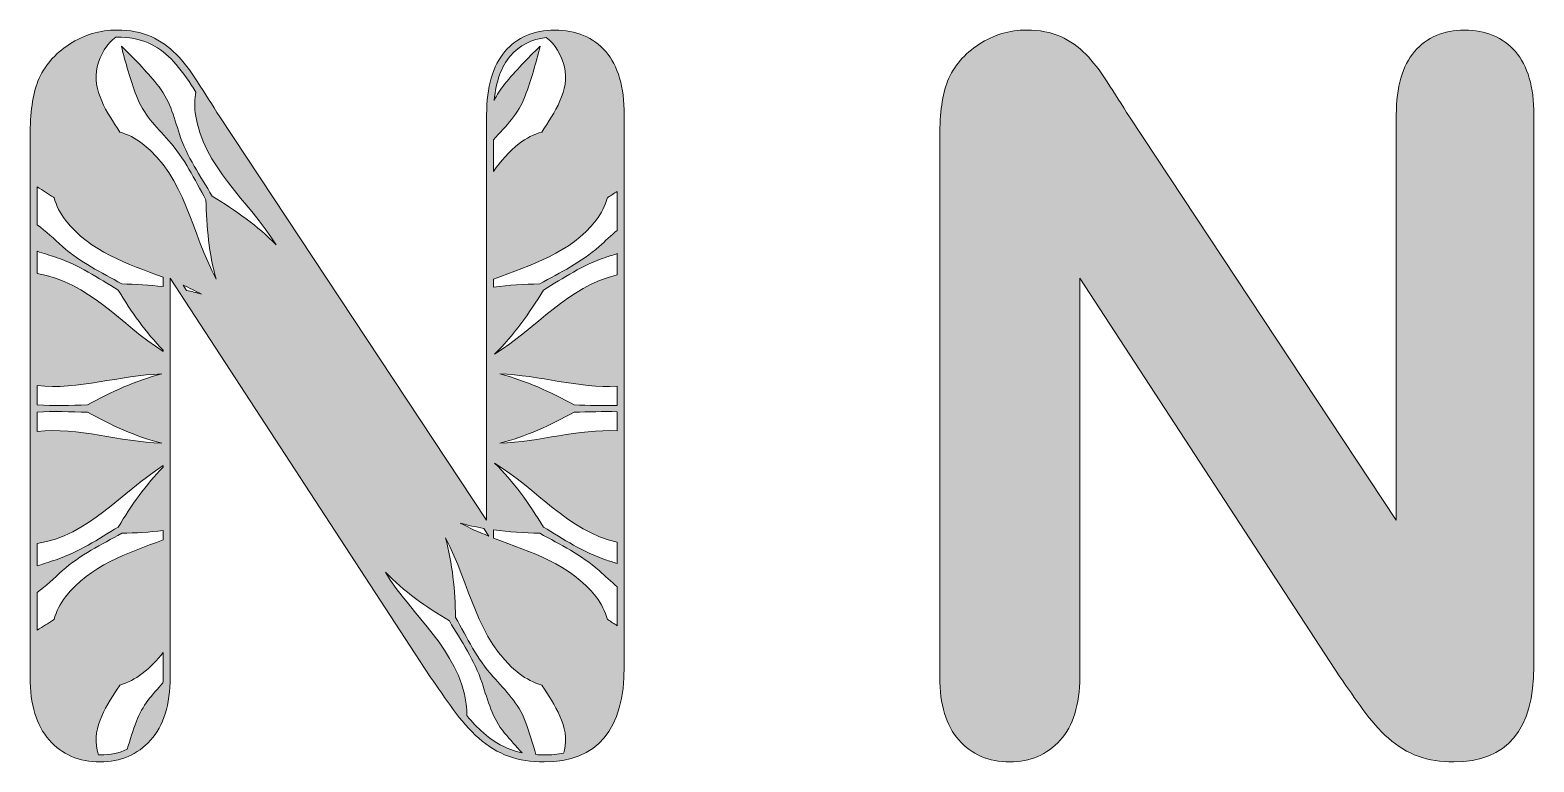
# Model space of a CAD drawing. Extents: x -703 to 2528, y -2539 to -41.
# Drawn here: x 1640 to 2500, y -2019 to -1601 of the extents above; entities that cross this region are included whole.
import ezdxf

# ---------------------------------------------------------------- set-up
doc = ezdxf.new("R2010")
doc.units = 0
doc.header["$MEASUREMENT"] = 0
doc.layers.add('Layer 1', color=7, linetype='Continuous', lineweight=0)

msp = doc.modelspace()

# ---------------------------------------------------------------- hatches: boundary and pattern name
at = {"layer": 'Layer 1', "true_color": 0x04878f, "transparency": 33554687}
h = msp.add_hatch(color=136, dxfattribs=at)
h.dxf.hatch_style = 2
edge = h.paths.add_edge_path()
edge.add_spline(control_points=[(1905.16, -1663.41), (1912.33, -1655.4), (1919.31, -1648.65), (1923.19, -1638.29), (1926.66, -1629), (1929.35, -1619.46), (1931.8, -1609.82), (1924.67, -1616.75), (1917.75, -1623.86), (1911.45, -1631.51), (1908.97, -1634.52), (1907.08, -1637.64), (1905.52, -1640.86), (1906.52, -1629.97), (1909.58, -1621.48), (1914.66, -1615.56), (1919.99, -1609.35), (1926.76, -1605.84), (1935.24, -1604.9), (1940.24, -1608.89), (1943.89, -1614.62), (1945.63, -1621.71), (1948.85, -1634.93), (1939.75, -1648.18), (1932.94, -1658.62), (1932.86, -1658.74), (1932.81, -1658.86), (1932.76, -1658.98), (1928.18, -1660.31), (1923.77, -1662.48), (1919.83, -1665.54), (1913.83, -1670.21), (1909.09, -1675.63), (1905.16, -1681.54), (1905.16, -1681.54), (1905.16, -1663.41), (1905.16, -1663.41)], knot_values=[0, 0, 0, 0, 1, 1, 1, 2, 2, 2, 3, 3, 3, 4, 4, 4, 5, 5, 5, 6, 6, 6, 7, 7, 7, 8, 8, 8, 9, 9, 9, 10, 10, 10, 11, 11, 11, 12, 12, 12, 12], degree=3, periodic=0)
edge = h.paths.add_edge_path()
edge.add_spline(control_points=[(1923.19, -1996.09), (1919.24, -1985.54), (1912.08, -1978.74), (1904.77, -1970.54), (1895.74, -1960.44), (1889.98, -1948.36), (1883.41, -1936.64), (1883.09, -1921.26), (1881.7, -1905.61), (1877.58, -1891.18), (1891.78, -1917.34), (1895, -1949.56), (1919.83, -1968.83), (1923.77, -1971.9), (1928.18, -1974.07), (1932.76, -1975.4), (1932.81, -1975.52), (1932.86, -1975.64), (1932.94, -1975.76), (1939.75, -1986.2), (1948.85, -1999.45), (1945.63, -2012.67), (1945.49, -2013.24), (1945.32, -2013.79), (1945.15, -2014.35), (1941.74, -2015.02), (1938.05, -2015.37), (1934.06, -2015.37), (1932.45, -2015.37), (1930.87, -2015.31), (1929.32, -2015.2), (1927.52, -2008.75), (1925.53, -2002.36), (1923.19, -1996.09)], knot_values=[0, 0, 0, 0, 1, 1, 1, 2, 2, 2, 3, 3, 3, 4, 4, 4, 5, 5, 5, 6, 6, 6, 7, 7, 7, 8, 8, 8, 9, 9, 9, 10, 10, 10, 11, 11, 11, 11], degree=3, periodic=0)
edge = h.paths.add_edge_path()
edge.add_spline(control_points=[(1734.62, -1648.04), (1738.91, -1679.25), (1765.34, -1698.15), (1780.89, -1723.6), (1770.43, -1712.76), (1757.51, -1703.67), (1744.3, -1695.68), (1737.42, -1684.13), (1729.86, -1673.1), (1725.6, -1660.23), (1722.17, -1649.79), (1719.85, -1640.21), (1712.69, -1631.51), (1706.39, -1623.86), (1699.47, -1616.75), (1692.34, -1609.82), (1694.79, -1619.46), (1697.48, -1629), (1700.96, -1638.29), (1704.91, -1648.84), (1712.07, -1655.64), (1719.37, -1663.83), (1728.4, -1673.94), (1734.17, -1686.01), (1740.73, -1697.73), (1741.05, -1713.11), (1742.44, -1728.77), (1746.56, -1743.2), (1732.36, -1717.04), (1729.14, -1684.82), (1704.31, -1665.54), (1700.37, -1662.48), (1695.96, -1660.31), (1691.38, -1658.98), (1691.33, -1658.86), (1691.28, -1658.74), (1691.2, -1658.62), (1684.4, -1648.18), (1675.29, -1634.93), (1678.51, -1621.71), (1680.29, -1614.47), (1684.05, -1608.64), (1689.22, -1604.64), (1689.4, -1604.64), (1689.58, -1604.63), (1689.76, -1604.63), (1696.73, -1604.63), (1702.75, -1605.77), (1707.68, -1608.01), (1712.61, -1610.26), (1717.01, -1613.34), (1720.75, -1617.16), (1724.56, -1621.06), (1728.52, -1626.2), (1732.53, -1632.44), (1733.31, -1633.65), (1734.09, -1634.87), (1734.88, -1636.09), (1734.19, -1639.96), (1734.06, -1643.99), (1734.62, -1648.04)], knot_values=[0, 0, 0, 0, 1, 1, 1, 2, 2, 2, 3, 3, 3, 4, 4, 4, 5, 5, 5, 6, 6, 6, 7, 7, 7, 8, 8, 8, 9, 9, 9, 10, 10, 10, 11, 11, 11, 12, 12, 12, 13, 13, 13, 14, 14, 14, 15, 15, 15, 16, 16, 16, 17, 17, 17, 18, 18, 18, 19, 19, 19, 20, 20, 20, 20], degree=3, periodic=0)
edge = h.paths.add_edge_path()
edge.add_spline(control_points=[(1899.46, -1885.73), (1899.46, -1885.73), (1902.4, -1890.18), (1902.4, -1890.18), (1896.81, -1887.95), (1891.32, -1885.55), (1886.06, -1882.7), (1890.43, -1883.95), (1894.91, -1884.94), (1899.46, -1885.73)], knot_values=[0, 0, 0, 0, 1, 1, 1, 2, 2, 2, 3, 3, 3, 3], degree=3, periodic=0)
edge = h.paths.add_edge_path()
edge.add_spline(control_points=[(1644.17, -1804.05), (1667.7, -1806.76), (1691.48, -1797.99), (1715.42, -1797.41), (1700.81, -1801.04), (1686.48, -1807.68), (1672.95, -1815.13), (1663.32, -1815.27), (1653.72, -1815.83), (1644.17, -1815.12), (1644.17, -1815.12), (1644.17, -1804.05), (1644.17, -1804.05)], knot_values=[0, 0, 0, 0, 1, 1, 1, 2, 2, 2, 3, 3, 3, 4, 4, 4, 4], degree=3, periodic=0)
edge = h.paths.add_edge_path()
edge.add_spline(control_points=[(1644.17, -1819.26), (1653.72, -1818.55), (1663.32, -1819.11), (1672.95, -1819.24), (1686.48, -1826.7), (1700.81, -1833.34), (1715.42, -1836.97), (1691.48, -1836.38), (1667.7, -1827.61), (1644.17, -1830.33), (1644.17, -1830.33), (1644.17, -1819.26), (1644.17, -1819.26)], knot_values=[0, 0, 0, 0, 1, 1, 1, 2, 2, 2, 3, 3, 3, 4, 4, 4, 4], degree=3, periodic=0)
edge = h.paths.add_edge_path()
edge.add_spline(control_points=[(1716.21, -1970.86), (1716.21, -1971.96), (1716.19, -1973.04), (1716.15, -1974.1), (1710.02, -1980.83), (1704.32, -1987.1), (1700.96, -1996.09), (1698.99, -2001.35), (1697.28, -2006.7), (1695.71, -2012.09), (1691.13, -2014.28), (1685.99, -2015.37), (1680.2, -2015.37), (1679.89, -2015.37), (1679.59, -2015.36), (1679.28, -2015.35), (1678.99, -2014.48), (1678.73, -2013.58), (1678.51, -2012.67), (1675.29, -1999.45), (1684.4, -1986.2), (1691.2, -1975.76), (1691.28, -1975.64), (1691.33, -1975.52), (1691.38, -1975.4), (1695.96, -1974.07), (1700.37, -1971.9), (1704.31, -1968.83), (1708.97, -1965.22), (1712.86, -1961.15), (1716.21, -1956.75), (1716.21, -1956.75), (1716.21, -1970.86), (1716.21, -1970.86)], knot_values=[0, 0, 0, 0, 1, 1, 1, 2, 2, 2, 3, 3, 3, 4, 4, 4, 5, 5, 5, 6, 6, 6, 7, 7, 7, 8, 8, 8, 9, 9, 9, 10, 10, 10, 11, 11, 11, 11], degree=3, periodic=0)
edge = h.paths.add_edge_path()
edge.add_spline(control_points=[(1716.21, -1892.33), (1695.65, -1900.15), (1674.56, -1906.74), (1660.43, -1924.95), (1657.36, -1928.89), (1655.19, -1933.3), (1653.86, -1937.88), (1653.74, -1937.93), (1653.62, -1937.98), (1653.5, -1938.06), (1650.59, -1939.96), (1647.46, -1942.04), (1644.17, -1943.98), (1644.17, -1943.98), (1644.17, -1922.35), (1644.17, -1922.35), (1649.27, -1918.71), (1653.74, -1914.33), (1658.72, -1909.89), (1668.82, -1900.86), (1680.9, -1895.09), (1692.62, -1888.53), (1700.48, -1888.37), (1708.41, -1887.92), (1716.21, -1886.98), (1716.21, -1886.98), (1716.21, -1892.33), (1716.21, -1892.33)], knot_values=[0, 0, 0, 0, 1, 1, 1, 2, 2, 2, 3, 3, 3, 4, 4, 4, 5, 5, 5, 6, 6, 6, 7, 7, 7, 8, 8, 8, 9, 9, 9, 9], degree=3, periodic=0)
edge = h.paths.add_edge_path()
edge.add_spline(control_points=[(1716.21, -1850.63), (1706.36, -1860.66), (1697.99, -1872.68), (1690.56, -1884.96), (1679.01, -1891.85), (1667.98, -1899.4), (1655.11, -1903.66), (1651.35, -1904.9), (1647.7, -1905.99), (1644.17, -1907.22), (1644.17, -1907.22), (1644.17, -1894.44), (1644.17, -1894.44), (1673.71, -1889.77), (1692.22, -1865.27), (1716.21, -1849.8), (1716.21, -1849.8), (1716.21, -1850.63), (1716.21, -1850.63)], knot_values=[0, 0, 0, 0, 1, 1, 1, 2, 2, 2, 3, 3, 3, 4, 4, 4, 5, 5, 5, 6, 6, 6, 6], degree=3, periodic=0)
edge = h.paths.add_edge_path()
edge.add_spline(control_points=[(1716.21, -1784.58), (1692.22, -1769.11), (1673.71, -1744.61), (1644.17, -1739.94), (1644.17, -1739.94), (1644.17, -1727.16), (1644.17, -1727.16), (1647.7, -1728.39), (1651.35, -1729.48), (1655.11, -1730.72), (1667.98, -1734.98), (1679.01, -1742.53), (1690.56, -1749.41), (1697.99, -1761.7), (1706.36, -1773.72), (1716.21, -1783.75), (1716.21, -1783.75), (1716.21, -1784.58), (1716.21, -1784.58)], knot_values=[0, 0, 0, 0, 1, 1, 1, 2, 2, 2, 3, 3, 3, 4, 4, 4, 5, 5, 5, 6, 6, 6, 6], degree=3, periodic=0)
edge = h.paths.add_edge_path()
edge.add_spline(control_points=[(1716.21, -1747.4), (1708.41, -1746.46), (1700.48, -1746.01), (1692.62, -1745.85), (1680.9, -1739.29), (1668.82, -1733.52), (1658.72, -1724.49), (1653.74, -1720.05), (1649.27, -1715.67), (1644.17, -1712.03), (1644.17, -1712.03), (1644.17, -1690.4), (1644.17, -1690.4), (1647.46, -1692.34), (1650.59, -1694.42), (1653.5, -1696.32), (1653.62, -1696.4), (1653.74, -1696.45), (1653.86, -1696.5), (1655.19, -1701.08), (1657.36, -1705.49), (1660.43, -1709.43), (1674.56, -1727.64), (1695.65, -1734.23), (1716.21, -1742.05), (1716.21, -1742.05), (1716.21, -1747.4), (1716.21, -1747.4)], knot_values=[0, 0, 0, 0, 1, 1, 1, 2, 2, 2, 3, 3, 3, 4, 4, 4, 5, 5, 5, 6, 6, 6, 7, 7, 7, 8, 8, 8, 9, 9, 9, 9], degree=3, periodic=0)
edge = h.paths.add_edge_path()
edge.add_spline(control_points=[(1727.64, -1746.64), (1731.19, -1748.19), (1734.69, -1749.84), (1738.08, -1751.68), (1735.28, -1750.88), (1732.43, -1750.19), (1729.55, -1749.58), (1729.55, -1749.58), (1727.64, -1746.64), (1727.64, -1746.64)], knot_values=[0, 0, 0, 0, 1, 1, 1, 2, 2, 2, 3, 3, 3, 3], degree=3, periodic=0)
edge = h.paths.add_edge_path()
edge.add_spline(control_points=[(1915.04, -2012.34), (1909.47, -2010.34), (1904.17, -2007.11), (1899.28, -2002.75), (1896, -1999.82), (1892.84, -1996.51), (1889.84, -1992.89), (1889.92, -1990.72), (1889.82, -1988.53), (1889.52, -1986.34), (1885.23, -1955.13), (1858.81, -1936.23), (1843.25, -1910.78), (1853.71, -1921.62), (1866.63, -1930.7), (1879.85, -1938.7), (1886.73, -1950.25), (1894.28, -1961.28), (1898.54, -1974.15), (1901.97, -1984.59), (1904.29, -1994.17), (1911.45, -2002.87), (1914.65, -2006.75), (1918, -2010.49), (1921.46, -2014.13), (1919.22, -2013.67), (1917.08, -2013.07), (1915.04, -2012.34)], knot_values=[0, 0, 0, 0, 1, 1, 1, 2, 2, 2, 3, 3, 3, 4, 4, 4, 5, 5, 5, 6, 6, 6, 7, 7, 7, 8, 8, 8, 9, 9, 9, 9], degree=3, periodic=0)
edge = h.paths.add_edge_path()
edge.add_spline(control_points=[(1975.83, -1941.43), (1974.04, -1940.29), (1972.3, -1939.15), (1970.64, -1938.06), (1970.52, -1937.98), (1970.4, -1937.93), (1970.28, -1937.88), (1968.95, -1933.3), (1966.78, -1928.89), (1963.72, -1924.95), (1948.94, -1905.92), (1926.57, -1899.58), (1905.16, -1891.27), (1905.16, -1891.27), (1905.16, -1886.62), (1905.16, -1886.62), (1913.85, -1887.81), (1922.73, -1888.35), (1931.53, -1888.53), (1943.25, -1895.09), (1955.32, -1900.86), (1965.43, -1909.89), (1969.02, -1913.09), (1972.34, -1916.27), (1975.83, -1919.16), (1975.83, -1919.16), (1975.83, -1941.43), (1975.83, -1941.43)], knot_values=[0, 0, 0, 0, 1, 1, 1, 2, 2, 2, 3, 3, 3, 4, 4, 4, 5, 5, 5, 6, 6, 6, 7, 7, 7, 8, 8, 8, 9, 9, 9, 9], degree=3, periodic=0)
edge = h.paths.add_edge_path()
edge.add_spline(control_points=[(1975.83, -1905.84), (1973.61, -1905.12), (1971.34, -1904.42), (1969.03, -1903.66), (1956.16, -1899.4), (1945.13, -1891.85), (1933.58, -1884.96), (1925.59, -1871.75), (1916.5, -1858.83), (1905.66, -1848.37), (1929.62, -1863.01), (1947.76, -1887.27), (1975.83, -1893.66), (1975.83, -1893.66), (1975.83, -1905.84), (1975.83, -1905.84)], knot_values=[0, 0, 0, 0, 1, 1, 1, 2, 2, 2, 3, 3, 3, 4, 4, 4, 5, 5, 5, 5], degree=3, periodic=0)
edge = h.paths.add_edge_path()
edge.add_spline(control_points=[(1975.83, -1829.96), (1953.65, -1828.61), (1931.26, -1836.42), (1908.72, -1836.97), (1923.33, -1833.34), (1937.66, -1826.7), (1951.19, -1819.24), (1959.43, -1819.13), (1967.65, -1818.7), (1975.83, -1819.02), (1975.83, -1819.02), (1975.83, -1829.96), (1975.83, -1829.96)], knot_values=[0, 0, 0, 0, 1, 1, 1, 2, 2, 2, 3, 3, 3, 4, 4, 4, 4], degree=3, periodic=0)
edge = h.paths.add_edge_path()
edge.add_spline(control_points=[(1975.83, -1815.36), (1967.65, -1815.68), (1959.43, -1815.25), (1951.19, -1815.13), (1937.66, -1807.68), (1923.33, -1801.04), (1908.72, -1797.41), (1931.26, -1797.96), (1953.65, -1805.77), (1975.83, -1804.42), (1975.83, -1804.42), (1975.83, -1815.36), (1975.83, -1815.36)], knot_values=[0, 0, 0, 0, 1, 1, 1, 2, 2, 2, 3, 3, 3, 4, 4, 4, 4], degree=3, periodic=0)
edge = h.paths.add_edge_path()
edge.add_spline(control_points=[(1975.83, -1740.72), (1947.76, -1747.11), (1929.62, -1771.37), (1905.66, -1786.01), (1916.5, -1775.55), (1925.59, -1762.63), (1933.58, -1749.41), (1945.13, -1742.53), (1956.16, -1734.98), (1969.03, -1730.72), (1971.34, -1729.96), (1973.61, -1729.25), (1975.83, -1728.54), (1975.83, -1728.54), (1975.83, -1740.72), (1975.83, -1740.72)], knot_values=[0, 0, 0, 0, 1, 1, 1, 2, 2, 2, 3, 3, 3, 4, 4, 4, 5, 5, 5, 5], degree=3, periodic=0)
edge = h.paths.add_edge_path()
edge.add_spline(control_points=[(1975.83, -1715.22), (1972.34, -1718.11), (1969.02, -1721.29), (1965.43, -1724.49), (1955.32, -1733.52), (1943.25, -1739.29), (1931.53, -1745.85), (1922.73, -1746.03), (1913.85, -1746.57), (1905.16, -1747.76), (1905.16, -1747.76), (1905.16, -1743.11), (1905.16, -1743.11), (1926.57, -1734.8), (1948.94, -1728.46), (1963.72, -1709.43), (1966.78, -1705.49), (1968.95, -1701.08), (1970.28, -1696.5), (1970.4, -1696.45), (1970.52, -1696.4), (1970.64, -1696.32), (1972.3, -1695.23), (1974.04, -1694.09), (1975.83, -1692.95), (1975.83, -1692.95), (1975.83, -1715.22), (1975.83, -1715.22)], knot_values=[0, 0, 0, 0, 1, 1, 1, 2, 2, 2, 3, 3, 3, 4, 4, 4, 5, 5, 5, 6, 6, 6, 7, 7, 7, 8, 8, 8, 9, 9, 9, 9], degree=3, periodic=0)
edge = h.paths.add_edge_path()
edge.add_spline(control_points=[(1969.22, -1612.94), (1962.1, -1604.77), (1952.3, -1600.63), (1940.08, -1600.63), (1928.22, -1600.63), (1918.65, -1604.78), (1911.62, -1612.95), (1904.68, -1621.04), (1901.16, -1633.22), (1901.16, -1649.14), (1901.16, -1649.14), (1901.16, -1881.04), (1901.16, -1881.04), (1901.16, -1881.04), (1748.62, -1650.24), (1748.62, -1650.24), (1744.35, -1643.49), (1740.07, -1636.77), (1735.91, -1630.27), (1731.74, -1623.81), (1727.61, -1618.46), (1723.61, -1614.36), (1719.53, -1610.19), (1714.72, -1606.83), (1709.33, -1604.37), (1703.9, -1601.89), (1697.3, -1600.63), (1689.76, -1600.63), (1680.11, -1600.63), (1671, -1603.36), (1662.69, -1608.75), (1654.35, -1614.14), (1648.3, -1621.21), (1644.68, -1629.81), (1641.69, -1637.48), (1640.17, -1648.13), (1640.17, -1661.45), (1640.17, -1661.45), (1640.17, -1970.86), (1640.17, -1970.86), (1640.17, -1986.43), (1643.82, -1998.52), (1651.05, -2006.78), (1658.34, -2015.13), (1668.15, -2019.37), (1680.2, -2019.37), (1691.84, -2019.37), (1701.55, -2015.19), (1709.02, -2006.95), (1716.45, -1998.77), (1720.21, -1986.63), (1720.21, -1970.86), (1720.21, -1970.86), (1720.21, -1742.59), (1720.21, -1742.59), (1720.21, -1742.59), (1868.95, -1970.63), (1868.95, -1970.63), (1873.29, -1976.96), (1877.71, -1983.28), (1882.1, -1989.4), (1886.54, -1995.6), (1891.44, -2001.1), (1896.62, -2005.73), (1901.89, -2010.44), (1907.64, -2013.93), (1913.7, -2016.11), (1919.72, -2018.27), (1926.58, -2019.37), (1934.06, -2019.37), (1964.44, -2019.37), (1979.83, -2000.93), (1979.83, -1964.57), (1979.83, -1964.57), (1979.83, -1649.14), (1979.83, -1649.14), (1979.83, -1633.22), (1976.26, -1621.04), (1969.22, -1612.94)], knot_values=[0, 0, 0, 0, 1, 1, 1, 2, 2, 2, 3, 3, 3, 4, 4, 4, 5, 5, 5, 6, 6, 6, 7, 7, 7, 8, 8, 8, 9, 9, 9, 10, 10, 10, 11, 11, 11, 12, 12, 12, 13, 13, 13, 14, 14, 14, 15, 15, 15, 16, 16, 16, 17, 17, 17, 18, 18, 18, 19, 19, 19, 20, 20, 20, 21, 21, 21, 22, 22, 22, 23, 23, 23, 24, 24, 24, 25, 25, 25, 26, 26, 26, 26], degree=3, periodic=0)
at = {"layer": 'Layer 1', "true_color": 0x005978, "transparency": 33554687}
h = msp.add_hatch(color=146, dxfattribs=at)
h.dxf.hatch_style = 2
edge = h.paths.add_edge_path()
edge.add_spline(control_points=[(2489.22, -1612.94), (2482.1, -1604.77), (2472.3, -1600.63), (2460.08, -1600.63), (2448.22, -1600.63), (2438.65, -1604.78), (2431.62, -1612.95), (2424.68, -1621.04), (2421.16, -1633.22), (2421.16, -1649.14), (2421.16, -1649.14), (2421.16, -1881.04), (2421.16, -1881.04), (2421.16, -1881.04), (2268.62, -1650.24), (2268.62, -1650.24), (2264.35, -1643.49), (2260.07, -1636.77), (2255.91, -1630.27), (2251.74, -1623.81), (2247.61, -1618.46), (2243.61, -1614.36), (2239.53, -1610.19), (2234.72, -1606.83), (2229.33, -1604.37), (2223.9, -1601.89), (2217.3, -1600.63), (2209.76, -1600.63), (2200.11, -1600.63), (2191, -1603.36), (2182.69, -1608.75), (2174.35, -1614.14), (2168.3, -1621.21), (2164.68, -1629.81), (2161.69, -1637.48), (2160.17, -1648.13), (2160.17, -1661.45), (2160.17, -1661.45), (2160.17, -1970.86), (2160.17, -1970.86), (2160.17, -1986.43), (2163.82, -1998.52), (2171.05, -2006.78), (2178.34, -2015.13), (2188.15, -2019.37), (2200.2, -2019.37), (2211.84, -2019.37), (2221.55, -2015.19), (2229.02, -2006.95), (2236.45, -1998.77), (2240.21, -1986.63), (2240.21, -1970.86), (2240.21, -1970.86), (2240.21, -1742.59), (2240.21, -1742.59), (2240.21, -1742.59), (2388.95, -1970.63), (2388.95, -1970.63), (2393.29, -1976.96), (2397.71, -1983.28), (2402.1, -1989.4), (2406.54, -1995.6), (2411.44, -2001.1), (2416.62, -2005.73), (2421.89, -2010.44), (2427.64, -2013.93), (2433.7, -2016.11), (2439.72, -2018.27), (2446.58, -2019.37), (2454.06, -2019.37), (2484.44, -2019.37), (2499.83, -2000.93), (2499.83, -1964.57), (2499.83, -1964.57), (2499.83, -1649.14), (2499.83, -1649.14), (2499.83, -1633.22), (2496.26, -1621.04), (2489.22, -1612.94)], knot_values=[0, 0, 0, 0, 1, 1, 1, 2, 2, 2, 3, 3, 3, 4, 4, 4, 5, 5, 5, 6, 6, 6, 7, 7, 7, 8, 8, 8, 9, 9, 9, 10, 10, 10, 11, 11, 11, 12, 12, 12, 13, 13, 13, 14, 14, 14, 15, 15, 15, 16, 16, 16, 17, 17, 17, 18, 18, 18, 19, 19, 19, 20, 20, 20, 21, 21, 21, 22, 22, 22, 23, 23, 23, 24, 24, 24, 25, 25, 25, 26, 26, 26, 26], degree=3, periodic=0)

# ---------------------------------------------------------------- linework, layer by layer
at = {"layer": 'Layer 1'}
for points, knots in [([(1969.22, -1612.94), (1962.1, -1604.77), (1952.3, -1600.63), (1940.08, -1600.63), (1928.22, -1600.63), (1918.65, -1604.78), (1911.62, -1612.95), (1904.68, -1621.04), (1901.16, -1633.22), (1901.16, -1649.14), (1901.16, -1649.14), (1901.16, -1881.04), (1901.16, -1881.04), (1901.16, -1881.04), (1748.62, -1650.24), (1748.62, -1650.24), (1744.35, -1643.49), (1740.07, -1636.77), (1735.91, -1630.27), (1731.74, -1623.81), (1727.61, -1618.46), (1723.61, -1614.36), (1719.53, -1610.19), (1714.72, -1606.83), (1709.33, -1604.37), (1703.9, -1601.89), (1697.3, -1600.63), (1689.76, -1600.63), (1680.11, -1600.63), (1671, -1603.36), (1662.69, -1608.75), (1654.35, -1614.14), (1648.3, -1621.21), (1644.68, -1629.81), (1641.69, -1637.48), (1640.17, -1648.13), (1640.17, -1661.45), (1640.17, -1661.45), (1640.17, -1970.86), (1640.17, -1970.86), (1640.17, -1986.43), (1643.82, -1998.52), (1651.05, -2006.78), (1658.34, -2015.13), (1668.15, -2019.37), (1680.2, -2019.37), (1691.84, -2019.37), (1701.55, -2015.19), (1709.02, -2006.95), (1716.45, -1998.77), (1720.21, -1986.63), (1720.21, -1970.86), (1720.21, -1970.86), (1720.21, -1742.59), (1720.21, -1742.59), (1720.21, -1742.59), (1868.95, -1970.63), (1868.95, -1970.63), (1873.29, -1976.96), (1877.71, -1983.28), (1882.1, -1989.4), (1886.54, -1995.6), (1891.44, -2001.1), (1896.62, -2005.73), (1901.89, -2010.44), (1907.64, -2013.93), (1913.7, -2016.11), (1919.72, -2018.27), (1926.58, -2019.37), (1934.06, -2019.37), (1964.44, -2019.37), (1979.83, -2000.93), (1979.83, -1964.57), (1979.83, -1964.57), (1979.83, -1649.14), (1979.83, -1649.14), (1979.83, -1633.22), (1976.26, -1621.04), (1969.22, -1612.94)], [0, 0, 0, 0, 1, 1, 1, 2, 2, 2, 3, 3, 3, 4, 4, 4, 5, 5, 5, 6, 6, 6, 7, 7, 7, 8, 8, 8, 9, 9, 9, 10, 10, 10, 11, 11, 11, 12, 12, 12, 13, 13, 13, 14, 14, 14, 15, 15, 15, 16, 16, 16, 17, 17, 17, 18, 18, 18, 19, 19, 19, 20, 20, 20, 21, 21, 21, 22, 22, 22, 23, 23, 23, 24, 24, 24, 25, 25, 25, 26, 26, 26, 26]), ([(1734.62, -1648.04), (1738.91, -1679.25), (1765.34, -1698.15), (1780.89, -1723.6), (1770.43, -1712.76), (1757.51, -1703.67), (1744.3, -1695.68), (1737.42, -1684.13), (1729.86, -1673.1), (1725.6, -1660.23), (1722.17, -1649.79), (1719.85, -1640.21), (1712.69, -1631.51), (1706.39, -1623.86), (1699.47, -1616.75), (1692.34, -1609.82), (1694.79, -1619.46), (1697.48, -1629), (1700.96, -1638.29), (1704.91, -1648.84), (1712.07, -1655.64), (1719.37, -1663.83), (1728.4, -1673.94), (1734.17, -1686.01), (1740.73, -1697.73), (1741.05, -1713.11), (1742.44, -1728.77), (1746.56, -1743.2), (1732.36, -1717.04), (1729.14, -1684.82), (1704.31, -1665.54), (1700.37, -1662.48), (1695.96, -1660.31), (1691.38, -1658.98), (1691.33, -1658.86), (1691.28, -1658.74), (1691.2, -1658.62), (1684.4, -1648.18), (1675.29, -1634.93), (1678.51, -1621.71), (1680.29, -1614.47), (1684.05, -1608.64), (1689.22, -1604.64), (1689.4, -1604.64), (1689.58, -1604.63), (1689.76, -1604.63), (1696.73, -1604.63), (1702.75, -1605.77), (1707.68, -1608.01), (1712.61, -1610.26), (1717.01, -1613.34), (1720.75, -1617.16), (1724.56, -1621.06), (1728.52, -1626.2), (1732.53, -1632.44), (1733.31, -1633.65), (1734.09, -1634.87), (1734.88, -1636.09), (1734.19, -1639.96), (1734.06, -1643.99), (1734.62, -1648.04)], [0, 0, 0, 0, 1, 1, 1, 2, 2, 2, 3, 3, 3, 4, 4, 4, 5, 5, 5, 6, 6, 6, 7, 7, 7, 8, 8, 8, 9, 9, 9, 10, 10, 10, 11, 11, 11, 12, 12, 12, 13, 13, 13, 14, 14, 14, 15, 15, 15, 16, 16, 16, 17, 17, 17, 18, 18, 18, 19, 19, 19, 20, 20, 20, 20]), ([(1905.16, -1663.41), (1912.33, -1655.4), (1919.31, -1648.65), (1923.19, -1638.29), (1926.66, -1629), (1929.35, -1619.46), (1931.8, -1609.82), (1924.67, -1616.75), (1917.75, -1623.86), (1911.45, -1631.51), (1908.97, -1634.52), (1907.08, -1637.64), (1905.52, -1640.86), (1906.52, -1629.97), (1909.58, -1621.48), (1914.66, -1615.56), (1919.99, -1609.35), (1926.76, -1605.84), (1935.24, -1604.9), (1940.24, -1608.89), (1943.89, -1614.62), (1945.63, -1621.71), (1948.85, -1634.93), (1939.75, -1648.18), (1932.94, -1658.62), (1932.86, -1658.74), (1932.81, -1658.86), (1932.76, -1658.98), (1928.18, -1660.31), (1923.77, -1662.48), (1919.83, -1665.54), (1913.83, -1670.21), (1909.09, -1675.63), (1905.16, -1681.54), (1905.16, -1681.54), (1905.16, -1663.41), (1905.16, -1663.41)], [0, 0, 0, 0, 1, 1, 1, 2, 2, 2, 3, 3, 3, 4, 4, 4, 5, 5, 5, 6, 6, 6, 7, 7, 7, 8, 8, 8, 9, 9, 9, 10, 10, 10, 11, 11, 11, 12, 12, 12, 12]), ([(2489.22, -1612.94), (2482.1, -1604.77), (2472.3, -1600.63), (2460.08, -1600.63), (2448.22, -1600.63), (2438.65, -1604.78), (2431.62, -1612.95), (2424.68, -1621.04), (2421.16, -1633.22), (2421.16, -1649.14), (2421.16, -1649.14), (2421.16, -1881.04), (2421.16, -1881.04), (2421.16, -1881.04), (2268.62, -1650.24), (2268.62, -1650.24), (2264.35, -1643.49), (2260.07, -1636.77), (2255.91, -1630.27), (2251.74, -1623.81), (2247.61, -1618.46), (2243.61, -1614.36), (2239.53, -1610.19), (2234.72, -1606.83), (2229.33, -1604.37), (2223.9, -1601.89), (2217.3, -1600.63), (2209.76, -1600.63), (2200.11, -1600.63), (2191, -1603.36), (2182.69, -1608.75), (2174.35, -1614.14), (2168.3, -1621.21), (2164.68, -1629.81), (2161.69, -1637.48), (2160.17, -1648.13), (2160.17, -1661.45), (2160.17, -1661.45), (2160.17, -1970.86), (2160.17, -1970.86), (2160.17, -1986.43), (2163.82, -1998.52), (2171.05, -2006.78), (2178.34, -2015.13), (2188.15, -2019.37), (2200.2, -2019.37), (2211.84, -2019.37), (2221.55, -2015.19), (2229.02, -2006.95), (2236.45, -1998.77), (2240.21, -1986.63), (2240.21, -1970.86), (2240.21, -1970.86), (2240.21, -1742.59), (2240.21, -1742.59), (2240.21, -1742.59), (2388.95, -1970.63), (2388.95, -1970.63), (2393.29, -1976.96), (2397.71, -1983.28), (2402.1, -1989.4), (2406.54, -1995.6), (2411.44, -2001.1), (2416.62, -2005.73), (2421.89, -2010.44), (2427.64, -2013.93), (2433.7, -2016.11), (2439.72, -2018.27), (2446.58, -2019.37), (2454.06, -2019.37), (2484.44, -2019.37), (2499.83, -2000.93), (2499.83, -1964.57), (2499.83, -1964.57), (2499.83, -1649.14), (2499.83, -1649.14), (2499.83, -1633.22), (2496.26, -1621.04), (2489.22, -1612.94)], [0, 0, 0, 0, 1, 1, 1, 2, 2, 2, 3, 3, 3, 4, 4, 4, 5, 5, 5, 6, 6, 6, 7, 7, 7, 8, 8, 8, 9, 9, 9, 10, 10, 10, 11, 11, 11, 12, 12, 12, 13, 13, 13, 14, 14, 14, 15, 15, 15, 16, 16, 16, 17, 17, 17, 18, 18, 18, 19, 19, 19, 20, 20, 20, 21, 21, 21, 22, 22, 22, 23, 23, 23, 24, 24, 24, 25, 25, 25, 26, 26, 26, 26]), ([(1716.21, -1747.4), (1708.41, -1746.46), (1700.48, -1746.01), (1692.62, -1745.85), (1680.9, -1739.29), (1668.82, -1733.52), (1658.72, -1724.49), (1653.74, -1720.05), (1649.27, -1715.67), (1644.17, -1712.03), (1644.17, -1712.03), (1644.17, -1690.4), (1644.17, -1690.4), (1647.46, -1692.34), (1650.59, -1694.42), (1653.5, -1696.32), (1653.62, -1696.4), (1653.74, -1696.45), (1653.86, -1696.5), (1655.19, -1701.08), (1657.36, -1705.49), (1660.43, -1709.43), (1674.56, -1727.64), (1695.65, -1734.23), (1716.21, -1742.05), (1716.21, -1742.05), (1716.21, -1747.4), (1716.21, -1747.4)], [0, 0, 0, 0, 1, 1, 1, 2, 2, 2, 3, 3, 3, 4, 4, 4, 5, 5, 5, 6, 6, 6, 7, 7, 7, 8, 8, 8, 9, 9, 9, 9]), ([(1975.83, -1715.22), (1972.34, -1718.11), (1969.02, -1721.29), (1965.43, -1724.49), (1955.32, -1733.52), (1943.25, -1739.29), (1931.53, -1745.85), (1922.73, -1746.03), (1913.85, -1746.57), (1905.16, -1747.76), (1905.16, -1747.76), (1905.16, -1743.11), (1905.16, -1743.11), (1926.57, -1734.8), (1948.94, -1728.46), (1963.72, -1709.43), (1966.78, -1705.49), (1968.95, -1701.08), (1970.28, -1696.5), (1970.4, -1696.45), (1970.52, -1696.4), (1970.64, -1696.32), (1972.3, -1695.23), (1974.04, -1694.09), (1975.83, -1692.95), (1975.83, -1692.95), (1975.83, -1715.22), (1975.83, -1715.22)], [0, 0, 0, 0, 1, 1, 1, 2, 2, 2, 3, 3, 3, 4, 4, 4, 5, 5, 5, 6, 6, 6, 7, 7, 7, 8, 8, 8, 9, 9, 9, 9]), ([(1716.21, -1784.58), (1692.22, -1769.11), (1673.71, -1744.61), (1644.17, -1739.94), (1644.17, -1739.94), (1644.17, -1727.16), (1644.17, -1727.16), (1647.7, -1728.39), (1651.35, -1729.48), (1655.11, -1730.72), (1667.98, -1734.98), (1679.01, -1742.53), (1690.56, -1749.41), (1697.99, -1761.7), (1706.36, -1773.72), (1716.21, -1783.75), (1716.21, -1783.75), (1716.21, -1784.58), (1716.21, -1784.58)], [0, 0, 0, 0, 1, 1, 1, 2, 2, 2, 3, 3, 3, 4, 4, 4, 5, 5, 5, 6, 6, 6, 6]), ([(1975.83, -1740.72), (1947.76, -1747.11), (1929.62, -1771.37), (1905.66, -1786.01), (1916.5, -1775.55), (1925.59, -1762.63), (1933.58, -1749.41), (1945.13, -1742.53), (1956.16, -1734.98), (1969.03, -1730.72), (1971.34, -1729.96), (1973.61, -1729.25), (1975.83, -1728.54), (1975.83, -1728.54), (1975.83, -1740.72), (1975.83, -1740.72)], [0, 0, 0, 0, 1, 1, 1, 2, 2, 2, 3, 3, 3, 4, 4, 4, 5, 5, 5, 5]), ([(1727.64, -1746.64), (1731.19, -1748.19), (1734.69, -1749.84), (1738.08, -1751.68), (1735.28, -1750.88), (1732.43, -1750.19), (1729.55, -1749.58), (1729.55, -1749.58), (1727.64, -1746.64), (1727.64, -1746.64)], [0, 0, 0, 0, 1, 1, 1, 2, 2, 2, 3, 3, 3, 3]), ([(1644.17, -1804.05), (1667.7, -1806.76), (1691.48, -1797.99), (1715.42, -1797.41), (1700.81, -1801.04), (1686.48, -1807.68), (1672.95, -1815.13), (1663.32, -1815.27), (1653.72, -1815.83), (1644.17, -1815.12), (1644.17, -1815.12), (1644.17, -1804.05), (1644.17, -1804.05)], [0, 0, 0, 0, 1, 1, 1, 2, 2, 2, 3, 3, 3, 4, 4, 4, 4]), ([(1975.83, -1815.36), (1967.65, -1815.68), (1959.43, -1815.25), (1951.19, -1815.13), (1937.66, -1807.68), (1923.33, -1801.04), (1908.72, -1797.41), (1931.26, -1797.96), (1953.65, -1805.77), (1975.83, -1804.42), (1975.83, -1804.42), (1975.83, -1815.36), (1975.83, -1815.36)], [0, 0, 0, 0, 1, 1, 1, 2, 2, 2, 3, 3, 3, 4, 4, 4, 4]), ([(1644.17, -1819.26), (1653.72, -1818.55), (1663.32, -1819.11), (1672.95, -1819.24), (1686.48, -1826.7), (1700.81, -1833.34), (1715.42, -1836.97), (1691.48, -1836.38), (1667.7, -1827.61), (1644.17, -1830.33), (1644.17, -1830.33), (1644.17, -1819.26), (1644.17, -1819.26)], [0, 0, 0, 0, 1, 1, 1, 2, 2, 2, 3, 3, 3, 4, 4, 4, 4]), ([(1975.83, -1829.96), (1953.65, -1828.61), (1931.26, -1836.42), (1908.72, -1836.97), (1923.33, -1833.34), (1937.66, -1826.7), (1951.19, -1819.24), (1959.43, -1819.13), (1967.65, -1818.7), (1975.83, -1819.02), (1975.83, -1819.02), (1975.83, -1829.96), (1975.83, -1829.96)], [0, 0, 0, 0, 1, 1, 1, 2, 2, 2, 3, 3, 3, 4, 4, 4, 4]), ([(1716.21, -1850.63), (1706.36, -1860.66), (1697.99, -1872.68), (1690.56, -1884.96), (1679.01, -1891.85), (1667.98, -1899.4), (1655.11, -1903.66), (1651.35, -1904.9), (1647.7, -1905.99), (1644.17, -1907.22), (1644.17, -1907.22), (1644.17, -1894.44), (1644.17, -1894.44), (1673.71, -1889.77), (1692.22, -1865.27), (1716.21, -1849.8), (1716.21, -1849.8), (1716.21, -1850.63), (1716.21, -1850.63)], [0, 0, 0, 0, 1, 1, 1, 2, 2, 2, 3, 3, 3, 4, 4, 4, 5, 5, 5, 6, 6, 6, 6]), ([(1975.83, -1905.84), (1973.61, -1905.12), (1971.34, -1904.42), (1969.03, -1903.66), (1956.16, -1899.4), (1945.13, -1891.85), (1933.58, -1884.96), (1925.59, -1871.75), (1916.5, -1858.83), (1905.66, -1848.37), (1929.62, -1863.01), (1947.76, -1887.27), (1975.83, -1893.66), (1975.83, -1893.66), (1975.83, -1905.84), (1975.83, -1905.84)], [0, 0, 0, 0, 1, 1, 1, 2, 2, 2, 3, 3, 3, 4, 4, 4, 5, 5, 5, 5]), ([(1716.21, -1892.33), (1695.65, -1900.15), (1674.56, -1906.74), (1660.43, -1924.95), (1657.36, -1928.89), (1655.19, -1933.3), (1653.86, -1937.88), (1653.74, -1937.93), (1653.62, -1937.98), (1653.5, -1938.06), (1650.59, -1939.96), (1647.46, -1942.04), (1644.17, -1943.98), (1644.17, -1943.98), (1644.17, -1922.35), (1644.17, -1922.35), (1649.27, -1918.71), (1653.74, -1914.33), (1658.72, -1909.89), (1668.82, -1900.86), (1680.9, -1895.09), (1692.62, -1888.53), (1700.48, -1888.37), (1708.41, -1887.92), (1716.21, -1886.98), (1716.21, -1886.98), (1716.21, -1892.33), (1716.21, -1892.33)], [0, 0, 0, 0, 1, 1, 1, 2, 2, 2, 3, 3, 3, 4, 4, 4, 5, 5, 5, 6, 6, 6, 7, 7, 7, 8, 8, 8, 9, 9, 9, 9]), ([(1923.19, -1996.09), (1919.24, -1985.54), (1912.08, -1978.74), (1904.77, -1970.54), (1895.74, -1960.44), (1889.98, -1948.36), (1883.41, -1936.64), (1883.09, -1921.26), (1881.7, -1905.61), (1877.58, -1891.18), (1891.78, -1917.34), (1895, -1949.56), (1919.83, -1968.83), (1923.77, -1971.9), (1928.18, -1974.07), (1932.76, -1975.4), (1932.81, -1975.52), (1932.86, -1975.64), (1932.94, -1975.76), (1939.75, -1986.2), (1948.85, -1999.45), (1945.63, -2012.67), (1945.49, -2013.24), (1945.32, -2013.79), (1945.15, -2014.35), (1941.74, -2015.02), (1938.05, -2015.37), (1934.06, -2015.37), (1932.45, -2015.37), (1930.87, -2015.31), (1929.32, -2015.2), (1927.52, -2008.75), (1925.53, -2002.36), (1923.19, -1996.09)], [0, 0, 0, 0, 1, 1, 1, 2, 2, 2, 3, 3, 3, 4, 4, 4, 5, 5, 5, 6, 6, 6, 7, 7, 7, 8, 8, 8, 9, 9, 9, 10, 10, 10, 11, 11, 11, 11]), ([(1899.46, -1885.73), (1899.46, -1885.73), (1902.4, -1890.18), (1902.4, -1890.18), (1896.81, -1887.95), (1891.32, -1885.55), (1886.06, -1882.7), (1890.43, -1883.95), (1894.91, -1884.94), (1899.46, -1885.73)], [0, 0, 0, 0, 1, 1, 1, 2, 2, 2, 3, 3, 3, 3]), ([(1975.83, -1941.43), (1974.04, -1940.29), (1972.3, -1939.15), (1970.64, -1938.06), (1970.52, -1937.98), (1970.4, -1937.93), (1970.28, -1937.88), (1968.95, -1933.3), (1966.78, -1928.89), (1963.72, -1924.95), (1948.94, -1905.92), (1926.57, -1899.58), (1905.16, -1891.27), (1905.16, -1891.27), (1905.16, -1886.62), (1905.16, -1886.62), (1913.85, -1887.81), (1922.73, -1888.35), (1931.53, -1888.53), (1943.25, -1895.09), (1955.32, -1900.86), (1965.43, -1909.89), (1969.02, -1913.09), (1972.34, -1916.27), (1975.83, -1919.16), (1975.83, -1919.16), (1975.83, -1941.43), (1975.83, -1941.43)], [0, 0, 0, 0, 1, 1, 1, 2, 2, 2, 3, 3, 3, 4, 4, 4, 5, 5, 5, 6, 6, 6, 7, 7, 7, 8, 8, 8, 9, 9, 9, 9]), ([(1915.04, -2012.34), (1909.47, -2010.34), (1904.17, -2007.11), (1899.28, -2002.75), (1896, -1999.82), (1892.84, -1996.51), (1889.84, -1992.89), (1889.92, -1990.72), (1889.82, -1988.53), (1889.52, -1986.34), (1885.23, -1955.13), (1858.81, -1936.23), (1843.25, -1910.78), (1853.71, -1921.62), (1866.63, -1930.7), (1879.85, -1938.7), (1886.73, -1950.25), (1894.28, -1961.28), (1898.54, -1974.15), (1901.97, -1984.59), (1904.29, -1994.17), (1911.45, -2002.87), (1914.65, -2006.75), (1918, -2010.49), (1921.46, -2014.13), (1919.22, -2013.67), (1917.08, -2013.07), (1915.04, -2012.34)], [0, 0, 0, 0, 1, 1, 1, 2, 2, 2, 3, 3, 3, 4, 4, 4, 5, 5, 5, 6, 6, 6, 7, 7, 7, 8, 8, 8, 9, 9, 9, 9]), ([(1716.21, -1970.86), (1716.21, -1971.96), (1716.19, -1973.04), (1716.15, -1974.1), (1710.02, -1980.83), (1704.32, -1987.1), (1700.96, -1996.09), (1698.99, -2001.35), (1697.28, -2006.7), (1695.71, -2012.09), (1691.13, -2014.28), (1685.99, -2015.37), (1680.2, -2015.37), (1679.89, -2015.37), (1679.59, -2015.36), (1679.28, -2015.35), (1678.99, -2014.48), (1678.73, -2013.58), (1678.51, -2012.67), (1675.29, -1999.45), (1684.4, -1986.2), (1691.2, -1975.76), (1691.28, -1975.64), (1691.33, -1975.52), (1691.38, -1975.4), (1695.96, -1974.07), (1700.37, -1971.9), (1704.31, -1968.83), (1708.97, -1965.22), (1712.86, -1961.15), (1716.21, -1956.75), (1716.21, -1956.75), (1716.21, -1970.86), (1716.21, -1970.86)], [0, 0, 0, 0, 1, 1, 1, 2, 2, 2, 3, 3, 3, 4, 4, 4, 5, 5, 5, 6, 6, 6, 7, 7, 7, 8, 8, 8, 9, 9, 9, 10, 10, 10, 11, 11, 11, 11])]:
    msp.add_open_spline(points, degree=3, knots=knots, dxfattribs=at)

doc.saveas('drawing.dxf')
